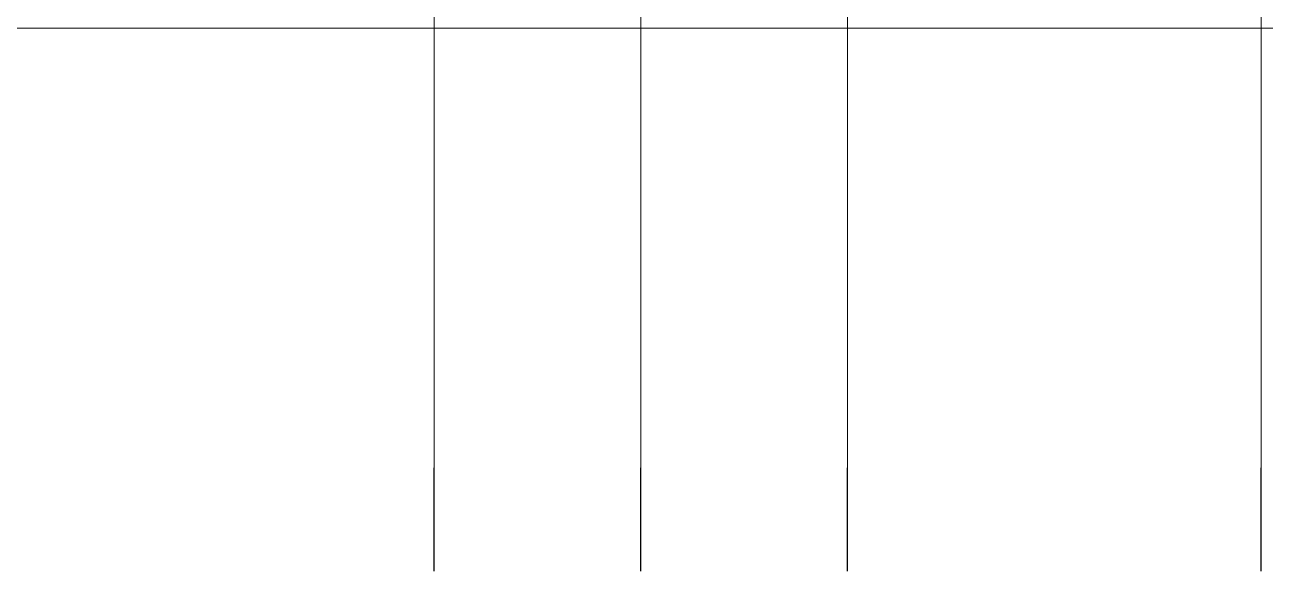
# Model space of a CAD drawing. Extents: x 692141 to 693595, y 1492301 to 1494225.
# Drawn here: x 692356.34 to 692380.34, y 1492364.09 to 1492374.68 of the extents above; entities that cross this region are included whole.
import ezdxf

# ---------------------------------------------------------------- set-up
doc = ezdxf.new("R2010")
doc.units = 0
doc.header["$MEASUREMENT"] = 0
doc.linetypes.add('Grid Line', pattern=[5556.25, 3175, -793.75, 793.75, -793.75])
doc.layers.add('A-FLOR', color=192, linetype='Continuous', lineweight=5)
doc.layers.add('S-GRID', color=1, linetype='Continuous', lineweight=5)

msp = doc.modelspace()

# ---------------------------------------------------------------- linework, layer by layer
at = {"layer": 'A-FLOR', "color": 90, "lineweight": 9}
msp.add_line((692229.67, 1492374.613), (692717.362, 1492374.613), dxfattribs=at)
at = {"layer": 'S-GRID', "linetype": 'Grid Line'}
for p, q in [((692364.258, 1492366.092), (692364.258, 1492428.913)), ((692368.258, 1492366.092), (692368.258, 1492428.913)), ((692372.258, 1492366.092), (692372.258, 1492428.913)), ((692380.258, 1492366.092), (692380.258, 1492428.913))]:
    msp.add_line(p, q, dxfattribs=at)
at = {"layer": 'S-GRID', "lineweight": 25}
for p, q in [((692364.258, 1492364.092), (692364.258, 1492366.092)), ((692368.258, 1492364.092), (692368.258, 1492366.092)), ((692372.258, 1492364.092), (692372.258, 1492366.092)), ((692380.258, 1492364.092), (692380.258, 1492366.092))]:
    msp.add_line(p, q, dxfattribs=at)

doc.saveas('drawing.dxf')
